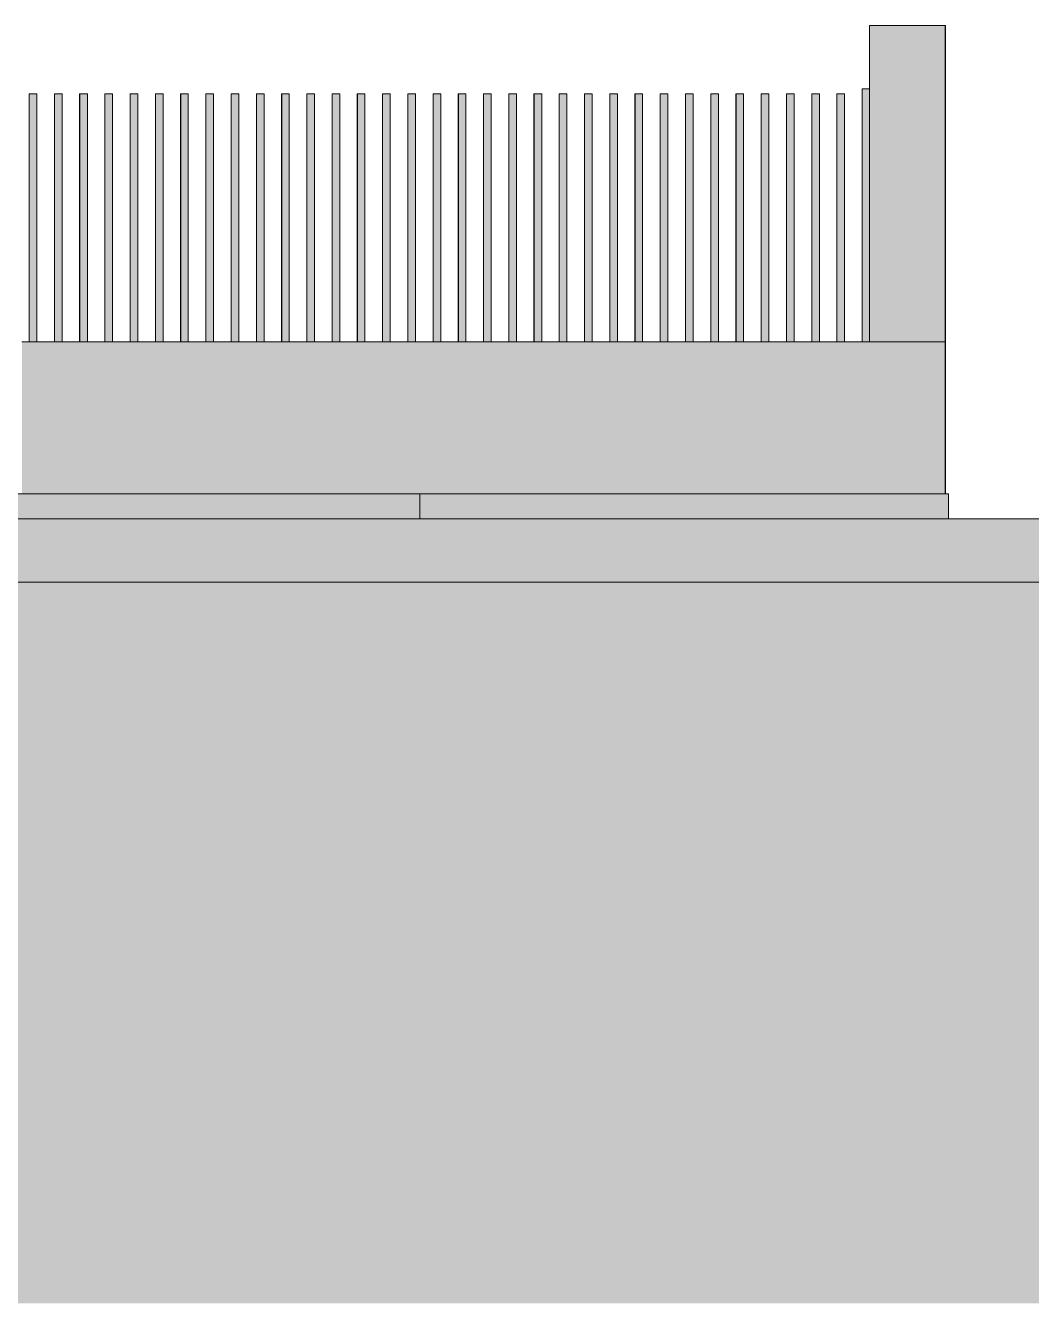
# Model space of a CAD drawing. Header units: millimetres. Extents: x 365175 to 2667127, y -330297 to -162108.
# Drawn here: x 1914687 to 1918662, y -322711 to -317661 of the extents above; entities that cross this region are included whole.
import ezdxf

# ---------------------------------------------------------------- set-up
doc = ezdxf.new("R2010")
doc.units = ezdxf.units.MM
doc.header["$MEASUREMENT"] = 0
doc.linetypes.add('Wipeout_Contour', pattern=[1000, 0, -1000])
doc.layers.add('Structure - Murs extérieurs', color=7, linetype='Continuous')
doc.layers.add('TopoAlt', color=7, linetype='Continuous')
pattern_1 = [(0, (1445436.05, -319510.98), (0, 86.60254), [0, -50]), (0, (1445461.05, -319467.68), (0, 86.60254), [0, -50])]

# ---------------------------------------------------------------- blocks, each defined once
blk = doc.blocks.new('Élément de coupe_123_6', base_point=(1445436.1, -319511))
at = {"layer": 'TopoAlt', "linetype": 'Continuous', "lineweight": 0, "true_color": 0x000000}
for points in [[(1918021.9, -317661), (1918021.9, -318911), (1918321.9, -318911), (1918321.9, -317661)], [(1918322.8, -317661), (1918321.9, -317661), (1918321.9, -318911), (1918321.9, -318911), (1918321.9, -319511), (1918322.8, -319511)]]:
    blk.add_hatch(color=18, dxfattribs=at).paths.add_polyline_path(points)
at = {"layer": 'TopoAlt', "color": 190, "linetype": 'Continuous', "lineweight": 5, "true_color": 0x8002ff}
for p, q in [((1918021.9, -317661), (1918321.9, -317661)), ((1918021.9, -318911), (1918021.9, -317661)), ((1918321.9, -317661), (1918322.8, -317661)), ((1918321.9, -317661), (1918321.9, -318911)), ((1918322.8, -319511), (1918322.8, -317661))]:
    blk.add_line(p, q, dxfattribs=at)
blk = doc.blocks.new('Élément de coupe_124_6', base_point=(1445436.1, -319511))
at = {"layer": 'TopoAlt', "linetype": 'Continuous', "lineweight": 0, "true_color": 0x000000}
for points in [[(1914672.8, -319511), (1918321.9, -319511), (1918321.9, -318911), (1914672.8, -318911)], [(1918321.9, -319511), (1918321.9, -318911), (1918321.9, -318911), (1918321.9, -319511)]]:
    blk.add_hatch(color=18, dxfattribs=at).paths.add_polyline_path(points)
at = {"layer": 'TopoAlt', "color": 190, "linetype": 'Continuous', "lineweight": 5, "true_color": 0x8002ff}
for p, q in [((1914672.8, -318911), (1918321.9, -318911)), ((1918321.9, -318911), (1918321.9, -319511)), ((1918321.9, -319511), (1918321.9, -318911))]:
    blk.add_line(p, q, dxfattribs=at)
blk = doc.blocks.new('Élément de coupe_174_6', base_point=(1445436.1, -319511))
at = {"layer": 'Structure - Murs extérieurs', "linetype": 'Continuous', "lineweight": 0, "true_color": 0x000000}
for points in [[(1916245.1, -319511), (1884176.7, -319511), (1884176.7, -319611), (1916245.1, -319611)], [(1916245.1, -319511), (1916245.1, -319611), (1916320.2, -319611), (1916320.2, -319511)], [(1916469.7, -319511), (1916320.2, -319511), (1916320.2, -319611), (1916469.7, -319611)], [(1916469.7, -319511), (1916469.7, -319611), (1916618.1, -319611), (1916618.1, -319511)], [(1916764.5, -319511), (1916618.1, -319511), (1916618.1, -319611), (1916764.5, -319611)], [(1916885.4, -319511), (1916764.5, -319511), (1916764.5, -319611), (1916885.4, -319611)]]:
    blk.add_hatch(color=18, dxfattribs=at).paths.add_polyline_path(points)
at = {"layer": 'Structure - Murs extérieurs', "color": 7, "linetype": 'Continuous', "lineweight": 5}
for p, q in [((1916245.1, -319511), (1884176.7, -319511)), ((1916245.1, -319511), (1916320.2, -319511)), ((1916245.1, -319611), (1916245.1, -319511)), ((1916320.2, -319511), (1916469.7, -319511)), ((1916469.7, -319511), (1916618.1, -319511)), ((1916618.1, -319511), (1916764.5, -319511)), ((1916764.5, -319511), (1916885.4, -319511))]:
    blk.add_line(p, q, dxfattribs=at)
blk = doc.blocks.new('Élément de coupe_175_6', base_point=(1445436.1, -319511))
at = {"layer": 'Structure - Murs extérieurs', "linetype": 'Continuous', "lineweight": 0, "true_color": 0x000000}
for points in [[(1916885.4, -319511), (1916885.4, -319611), (1916908.2, -319611), (1916908.2, -319511)], [(1916908.2, -319511), (1916908.2, -319611), (1917048.5, -319611), (1917048.5, -319511)], [(1917048.5, -319511), (1917048.5, -319611), (1917184.6, -319611), (1917184.6, -319511)], [(1917184.6, -319511), (1917184.6, -319611), (1917315.8, -319611), (1917315.8, -319511)], [(1917315.8, -319511), (1917315.8, -319611), (1917441.6, -319611), (1917441.6, -319511)], [(1917441.6, -319511), (1917441.6, -319611), (1917561.2, -319611), (1917561.2, -319511)], [(1917561.2, -319511), (1917561.2, -319611), (1917674, -319611), (1917674, -319511)], [(1917674, -319511), (1917674, -319611), (1917779.5, -319611), (1917779.5, -319511)], [(1917779.5, -319511), (1917779.5, -319611), (1917877.1, -319611), (1917877.1, -319511)], [(1917877.1, -319511), (1917877.1, -319611), (1917966.4, -319611), (1917966.4, -319511)], [(1917966.4, -319511), (1917966.4, -319611), (1918046.8, -319611), (1918046.8, -319511)], [(1918046.8, -319511), (1918046.8, -319611), (1918118, -319611), (1918118, -319511)], [(1918118, -319511), (1918118, -319611), (1918179.6, -319611), (1918179.6, -319511)], [(1918179.6, -319511), (1918179.6, -319611), (1918231.2, -319611), (1918231.2, -319511)], [(1918231.2, -319511), (1918231.2, -319611), (1918272.7, -319611), (1918272.7, -319511)], [(1918272.7, -319511), (1918272.7, -319611), (1918303.8, -319611), (1918303.8, -319511)], [(1918303.8, -319511), (1918303.8, -319611), (1918324.3, -319611), (1918324.3, -319511)], [(1918324.3, -319511), (1918324.3, -319611), (1918334.2, -319611), (1918334.2, -319511)]]:
    blk.add_hatch(color=18, dxfattribs=at).paths.add_polyline_path(points)
at = {"layer": 'Structure - Murs extérieurs', "color": 7, "linetype": 'Continuous', "lineweight": 5}
for p, q in [((1916885.4, -319511), (1916908.2, -319511)), ((1916908.2, -319511), (1917048.5, -319511)), ((1917048.5, -319511), (1917184.6, -319511)), ((1917184.6, -319511), (1917315.8, -319511)), ((1917315.8, -319511), (1917441.6, -319511)), ((1917441.6, -319511), (1917561.2, -319511)), ((1917561.2, -319511), (1917674, -319511)), ((1917674, -319511), (1917779.5, -319511)), ((1917779.5, -319511), (1917877.1, -319511)), ((1917877.1, -319511), (1917966.4, -319511)), ((1917966.4, -319511), (1918046.8, -319511)), ((1918046.8, -319511), (1918118, -319511)), ((1918118, -319511), (1918179.6, -319511)), ((1918179.6, -319511), (1918231.2, -319511)), ((1918231.2, -319511), (1918272.7, -319511)), ((1918272.7, -319511), (1918303.8, -319511)), ((1918303.8, -319511), (1918324.3, -319511)), ((1918324.3, -319511), (1918334.2, -319511)), ((1918334.2, -319611), (1918334.2, -319511))]:
    blk.add_line(p, q, dxfattribs=at)
blk = doc.blocks.new('Élément de coupe_487_6', base_point=(1445436.1, -319511))
at = {"linetype": 'Continuous', "lineweight": 0, "true_color": 0x000000}
for points in [[(1917993.5, -317911), (1917993.5, -318911), (1917993.8, -318911), (1917993.8, -317911)], [(1917993.5, -317911), (1917993.5, -318911), (1917993.8, -318911), (1917993.8, -317911)], [(1917993.8, -317911), (1917993.8, -318911), (1918021.9, -318911), (1918021.9, -317911)], [(1917993.8, -317911), (1917993.8, -318911), (1918021.9, -318911), (1918021.9, -317911)]]:
    blk.add_hatch(color=18, dxfattribs=at).paths.add_polyline_path(points)
at = {"color": 18, "linetype": 'Continuous', "lineweight": 5, "true_color": 0x330000}
for p, q in [((1917993.5, -317911), (1917993.8, -317911)), ((1917993.5, -318911), (1917993.5, -317911)), ((1917993.8, -317911), (1918021.9, -317911)), ((1917993.8, -318911), (1917993.8, -317911))]:
    blk.add_line(p, q, dxfattribs=at)
blk = doc.blocks.new('Élément de coupe_498_6', base_point=(1445436.1, -319511))
at = {"color": 254, "linetype": 'Wipeout_Contour', "lineweight": 0, "ltscale": 7587371.777575616}
blk.add_wipeout([(1805984, -319861), (1933356.4, -319861), (1933356.4, -319611), (1805984, -319611)], dxfattribs=at)
at = {"linetype": 'Continuous', "lineweight": 5, "true_color": 0x00e7c4}
h = blk.add_hatch(dxfattribs=at)
h.set_pattern_fill('Plâtre_0006', color=120, style=0, pattern_type=2)
h.set_pattern_definition(pattern_1)
h.paths.add_polyline_path([(1805984, -319861), (1933356.4, -319861), (1933356.4, -319611), (1805984, -319611)])
at = {"color": 7, "linetype": 'Continuous', "lineweight": 5}
for p, q in [((1933356.4, -319611), (1805984, -319611)), ((1933356.4, -319861), (1805984, -319861))]:
    blk.add_line(p, q, dxfattribs=at)
blk = doc.blocks.new('Élément de coupe_516_6', base_point=(1445436.1, -319511))
at = {"linetype": 'Continuous', "lineweight": 0, "true_color": 0x000000}
for points in [[(1914701.5, -317931), (1914701.5, -318911), (1914701.8, -318911), (1914701.8, -317931)], [(1914701.5, -317931), (1914701.5, -318911), (1914701.8, -318911), (1914701.8, -317931)], [(1914701.8, -317931), (1914701.8, -318911), (1914731.8, -318911), (1914731.8, -317931)]]:
    blk.add_hatch(color=18, dxfattribs=at).paths.add_polyline_path(points)
at = {"color": 18, "linetype": 'Continuous', "lineweight": 5, "true_color": 0x330000}
for p, q in [((1914701.5, -317931), (1914701.8, -317931)), ((1914701.5, -318911), (1914701.5, -317931)), ((1914701.8, -317931), (1914731.8, -317931)), ((1914701.8, -318911), (1914701.8, -317931)), ((1914731.8, -318911), (1914731.8, -317931))]:
    blk.add_line(p, q, dxfattribs=at)
blk = doc.blocks.new('Élément de coupe_517_6', base_point=(1445436.1, -319511))
at = {"linetype": 'Continuous', "lineweight": 0, "true_color": 0x000000}
for points in [[(1914801.3, -317931), (1914801.3, -318911), (1914801.6, -318911), (1914801.6, -317931)], [(1914801.3, -317931), (1914801.3, -318911), (1914801.6, -318911), (1914801.6, -317931)], [(1914801.6, -317931), (1914801.6, -318911), (1914831.6, -318911), (1914831.6, -317931)]]:
    blk.add_hatch(color=18, dxfattribs=at).paths.add_polyline_path(points)
at = {"color": 18, "linetype": 'Continuous', "lineweight": 5, "true_color": 0x330000}
for p, q in [((1914801.3, -317931), (1914801.6, -317931)), ((1914801.3, -318911), (1914801.3, -317931)), ((1914801.6, -317931), (1914831.6, -317931)), ((1914801.6, -318911), (1914801.6, -317931)), ((1914831.6, -318911), (1914831.6, -317931))]:
    blk.add_line(p, q, dxfattribs=at)
blk = doc.blocks.new('Élément de coupe_518_6', base_point=(1445436.1, -319511))
at = {"linetype": 'Continuous', "lineweight": 0, "true_color": 0x000000}
for points in [[(1914901, -317931), (1914901, -318911), (1914901.4, -318911), (1914901.4, -317931)], [(1914901, -317931), (1914901, -318911), (1914901.4, -318911), (1914901.4, -317931)], [(1914901.4, -317931), (1914901.4, -318911), (1914931.4, -318911), (1914931.4, -317931)]]:
    blk.add_hatch(color=18, dxfattribs=at).paths.add_polyline_path(points)
at = {"color": 18, "linetype": 'Continuous', "lineweight": 5, "true_color": 0x330000}
for p, q in [((1914901, -317931), (1914901.4, -317931)), ((1914901, -318911), (1914901, -317931)), ((1914901.4, -317931), (1914931.4, -317931)), ((1914901.4, -318911), (1914901.4, -317931)), ((1914931.4, -318911), (1914931.4, -317931))]:
    blk.add_line(p, q, dxfattribs=at)
blk = doc.blocks.new('Élément de coupe_519_6', base_point=(1445436.1, -319511))
at = {"linetype": 'Continuous', "lineweight": 0, "true_color": 0x000000}
for points in [[(1915000.8, -317931), (1915000.8, -318911), (1915001.1, -318911), (1915001.1, -317931)], [(1915000.8, -317931), (1915000.8, -318911), (1915001.1, -318911), (1915001.1, -317931)], [(1915001.1, -317931), (1915001.1, -318911), (1915031.1, -318911), (1915031.1, -317931)]]:
    blk.add_hatch(color=18, dxfattribs=at).paths.add_polyline_path(points)
at = {"color": 18, "linetype": 'Continuous', "lineweight": 5, "true_color": 0x330000}
for p, q in [((1915000.8, -317931), (1915001.1, -317931)), ((1915000.8, -318911), (1915000.8, -317931)), ((1915001.1, -317931), (1915031.1, -317931)), ((1915001.1, -318911), (1915001.1, -317931)), ((1915031.1, -318911), (1915031.1, -317931))]:
    blk.add_line(p, q, dxfattribs=at)
blk = doc.blocks.new('Élément de coupe_520_6', base_point=(1445436.1, -319511))
at = {"linetype": 'Continuous', "lineweight": 0, "true_color": 0x000000}
for points in [[(1915100.5, -317931), (1915100.5, -318911), (1915100.9, -318911), (1915100.9, -317931)], [(1915100.5, -317931), (1915100.5, -318911), (1915100.9, -318911), (1915100.9, -317931)], [(1915100.9, -317931), (1915100.9, -318911), (1915130.9, -318911), (1915130.9, -317931)]]:
    blk.add_hatch(color=18, dxfattribs=at).paths.add_polyline_path(points)
at = {"color": 18, "linetype": 'Continuous', "lineweight": 5, "true_color": 0x330000}
for p, q in [((1915100.5, -317931), (1915100.9, -317931)), ((1915100.5, -318911), (1915100.5, -317931)), ((1915100.9, -317931), (1915130.9, -317931)), ((1915100.9, -318911), (1915100.9, -317931)), ((1915130.9, -318911), (1915130.9, -317931))]:
    blk.add_line(p, q, dxfattribs=at)
blk = doc.blocks.new('Élément de coupe_521_6', base_point=(1445436.1, -319511))
at = {"linetype": 'Continuous', "lineweight": 0, "true_color": 0x000000}
for points in [[(1915200.3, -317931), (1915200.3, -318911), (1915200.6, -318911), (1915200.6, -317931)], [(1915200.3, -317931), (1915200.3, -318911), (1915200.6, -318911), (1915200.6, -317931)], [(1915200.6, -317931), (1915200.6, -318911), (1915230.6, -318911), (1915230.6, -317931)]]:
    blk.add_hatch(color=18, dxfattribs=at).paths.add_polyline_path(points)
at = {"color": 18, "linetype": 'Continuous', "lineweight": 5, "true_color": 0x330000}
for p, q in [((1915200.3, -317931), (1915200.6, -317931)), ((1915200.3, -318911), (1915200.3, -317931)), ((1915200.6, -317931), (1915230.6, -317931)), ((1915200.6, -318911), (1915200.6, -317931)), ((1915230.6, -318911), (1915230.6, -317931))]:
    blk.add_line(p, q, dxfattribs=at)
blk = doc.blocks.new('Élément de coupe_522_6', base_point=(1445436.1, -319511))
at = {"linetype": 'Continuous', "lineweight": 0, "true_color": 0x000000}
for points in [[(1915300.1, -317931), (1915300.1, -318911), (1915300.4, -318911), (1915300.4, -317931)], [(1915300.1, -317931), (1915300.1, -318911), (1915300.4, -318911), (1915300.4, -317931)], [(1915300.4, -317931), (1915300.4, -318911), (1915330.4, -318911), (1915330.4, -317931)]]:
    blk.add_hatch(color=18, dxfattribs=at).paths.add_polyline_path(points)
at = {"color": 18, "linetype": 'Continuous', "lineweight": 5, "true_color": 0x330000}
for p, q in [((1915300.1, -317931), (1915300.4, -317931)), ((1915300.1, -318911), (1915300.1, -317931)), ((1915300.4, -317931), (1915330.4, -317931)), ((1915300.4, -318911), (1915300.4, -317931)), ((1915330.4, -318911), (1915330.4, -317931))]:
    blk.add_line(p, q, dxfattribs=at)
blk = doc.blocks.new('Élément de coupe_523_6', base_point=(1445436.1, -319511))
at = {"linetype": 'Continuous', "lineweight": 0, "true_color": 0x000000}
for points in [[(1915399.8, -317931), (1915399.8, -318911), (1915400.1, -318911), (1915400.1, -317931)], [(1915399.8, -317931), (1915399.8, -318911), (1915400.1, -318911), (1915400.1, -317931)], [(1915400.1, -317931), (1915400.1, -318911), (1915430.1, -318911), (1915430.1, -317931)]]:
    blk.add_hatch(color=18, dxfattribs=at).paths.add_polyline_path(points)
at = {"color": 18, "linetype": 'Continuous', "lineweight": 5, "true_color": 0x330000}
for p, q in [((1915399.8, -317931), (1915400.1, -317931)), ((1915399.8, -318911), (1915399.8, -317931)), ((1915400.1, -317931), (1915430.1, -317931)), ((1915400.1, -318911), (1915400.1, -317931)), ((1915430.1, -318911), (1915430.1, -317931))]:
    blk.add_line(p, q, dxfattribs=at)
blk = doc.blocks.new('Élément de coupe_524_6', base_point=(1445436.1, -319511))
at = {"linetype": 'Continuous', "lineweight": 0, "true_color": 0x000000}
for points in [[(1915499.6, -317931), (1915499.6, -318911), (1915499.9, -318911), (1915499.9, -317931)], [(1915499.6, -317931), (1915499.6, -318911), (1915499.9, -318911), (1915499.9, -317931)], [(1915499.9, -317931), (1915499.9, -318911), (1915529.9, -318911), (1915529.9, -317931)]]:
    blk.add_hatch(color=18, dxfattribs=at).paths.add_polyline_path(points)
at = {"color": 18, "linetype": 'Continuous', "lineweight": 5, "true_color": 0x330000}
for p, q in [((1915499.6, -317931), (1915499.9, -317931)), ((1915499.6, -318911), (1915499.6, -317931)), ((1915499.9, -317931), (1915529.9, -317931)), ((1915499.9, -318911), (1915499.9, -317931)), ((1915529.9, -318911), (1915529.9, -317931))]:
    blk.add_line(p, q, dxfattribs=at)
blk = doc.blocks.new('Élément de coupe_525_6', base_point=(1445436.1, -319511))
at = {"linetype": 'Continuous', "lineweight": 0, "true_color": 0x000000}
for points in [[(1915599.3, -317931), (1915599.3, -318911), (1915599.6, -318911), (1915599.6, -317931)], [(1915599.3, -317931), (1915599.3, -318911), (1915599.6, -318911), (1915599.6, -317931)], [(1915599.6, -317931), (1915599.6, -318911), (1915629.6, -318911), (1915629.6, -317931)]]:
    blk.add_hatch(color=18, dxfattribs=at).paths.add_polyline_path(points)
at = {"color": 18, "linetype": 'Continuous', "lineweight": 5, "true_color": 0x330000}
for p, q in [((1915599.3, -317931), (1915599.6, -317931)), ((1915599.3, -318911), (1915599.3, -317931)), ((1915599.6, -317931), (1915629.6, -317931)), ((1915599.6, -318911), (1915599.6, -317931)), ((1915629.6, -318911), (1915629.6, -317931))]:
    blk.add_line(p, q, dxfattribs=at)
blk = doc.blocks.new('Élément de coupe_526_6', base_point=(1445436.1, -319511))
at = {"linetype": 'Continuous', "lineweight": 0, "true_color": 0x000000}
for points in [[(1915699.1, -317931), (1915699.1, -318911), (1915699.4, -318911), (1915699.4, -317931)], [(1915699.1, -317931), (1915699.1, -318911), (1915699.4, -318911), (1915699.4, -317931)], [(1915699.4, -317931), (1915699.4, -318911), (1915729.4, -318911), (1915729.4, -317931)]]:
    blk.add_hatch(color=18, dxfattribs=at).paths.add_polyline_path(points)
at = {"color": 18, "linetype": 'Continuous', "lineweight": 5, "true_color": 0x330000}
for p, q in [((1915699.1, -317931), (1915699.4, -317931)), ((1915699.1, -318911), (1915699.1, -317931)), ((1915699.4, -317931), (1915729.4, -317931)), ((1915699.4, -318911), (1915699.4, -317931)), ((1915729.4, -318911), (1915729.4, -317931))]:
    blk.add_line(p, q, dxfattribs=at)
blk = doc.blocks.new('Élément de coupe_527_6', base_point=(1445436.1, -319511))
at = {"linetype": 'Continuous', "lineweight": 0, "true_color": 0x000000}
for points in [[(1915798.8, -317931), (1915798.8, -318911), (1915799.2, -318911), (1915799.2, -317931)], [(1915798.8, -317931), (1915798.8, -318911), (1915799.2, -318911), (1915799.2, -317931)], [(1915799.2, -317931), (1915799.2, -318911), (1915829.2, -318911), (1915829.2, -317931)]]:
    blk.add_hatch(color=18, dxfattribs=at).paths.add_polyline_path(points)
at = {"color": 18, "linetype": 'Continuous', "lineweight": 5, "true_color": 0x330000}
for p, q in [((1915798.8, -317931), (1915799.2, -317931)), ((1915798.8, -318911), (1915798.8, -317931)), ((1915799.2, -317931), (1915829.2, -317931)), ((1915799.2, -318911), (1915799.2, -317931)), ((1915829.2, -318911), (1915829.2, -317931))]:
    blk.add_line(p, q, dxfattribs=at)
blk = doc.blocks.new('Élément de coupe_528_6', base_point=(1445436.1, -319511))
at = {"linetype": 'Continuous', "lineweight": 0, "true_color": 0x000000}
for points in [[(1915898.6, -317931), (1915898.6, -318911), (1915898.9, -318911), (1915898.9, -317931)], [(1915898.6, -317931), (1915898.6, -318911), (1915898.9, -318911), (1915898.9, -317931)], [(1915898.9, -317931), (1915898.9, -318911), (1915928.9, -318911), (1915928.9, -317931)]]:
    blk.add_hatch(color=18, dxfattribs=at).paths.add_polyline_path(points)
at = {"color": 18, "linetype": 'Continuous', "lineweight": 5, "true_color": 0x330000}
for p, q in [((1915898.6, -317931), (1915898.9, -317931)), ((1915898.6, -318911), (1915898.6, -317931)), ((1915898.9, -317931), (1915928.9, -317931)), ((1915898.9, -318911), (1915898.9, -317931)), ((1915928.9, -318911), (1915928.9, -317931))]:
    blk.add_line(p, q, dxfattribs=at)
blk = doc.blocks.new('Élément de coupe_529_6', base_point=(1445436.1, -319511))
at = {"linetype": 'Continuous', "lineweight": 0, "true_color": 0x000000}
for points in [[(1915998.3, -317931), (1915998.3, -318911), (1915998.7, -318911), (1915998.7, -317931)], [(1915998.3, -317931), (1915998.3, -318911), (1915998.7, -318911), (1915998.7, -317931)], [(1915998.7, -317931), (1915998.7, -318911), (1916028.7, -318911), (1916028.7, -317931)]]:
    blk.add_hatch(color=18, dxfattribs=at).paths.add_polyline_path(points)
at = {"color": 18, "linetype": 'Continuous', "lineweight": 5, "true_color": 0x330000}
for p, q in [((1915998.3, -317931), (1915998.7, -317931)), ((1915998.3, -318911), (1915998.3, -317931)), ((1915998.7, -317931), (1916028.7, -317931)), ((1915998.7, -318911), (1915998.7, -317931)), ((1916028.7, -318911), (1916028.7, -317931))]:
    blk.add_line(p, q, dxfattribs=at)
blk = doc.blocks.new('Élément de coupe_530_6', base_point=(1445436.1, -319511))
at = {"linetype": 'Continuous', "lineweight": 0, "true_color": 0x000000}
for points in [[(1916098.1, -317931), (1916098.1, -318911), (1916098.4, -318911), (1916098.4, -317931)], [(1916098.1, -317931), (1916098.1, -318911), (1916098.4, -318911), (1916098.4, -317931)], [(1916098.4, -317931), (1916098.4, -318911), (1916128.4, -318911), (1916128.4, -317931)]]:
    blk.add_hatch(color=18, dxfattribs=at).paths.add_polyline_path(points)
at = {"color": 18, "linetype": 'Continuous', "lineweight": 5, "true_color": 0x330000}
for p, q in [((1916098.1, -317931), (1916098.4, -317931)), ((1916098.1, -318911), (1916098.1, -317931)), ((1916098.4, -317931), (1916128.4, -317931)), ((1916098.4, -318911), (1916098.4, -317931)), ((1916128.4, -318911), (1916128.4, -317931))]:
    blk.add_line(p, q, dxfattribs=at)
blk = doc.blocks.new('Élément de coupe_531_6', base_point=(1445436.1, -319511))
at = {"linetype": 'Continuous', "lineweight": 0, "true_color": 0x000000}
for points in [[(1916197.9, -317931), (1916197.9, -318911), (1916198.2, -318911), (1916198.2, -317931)], [(1916197.9, -317931), (1916197.9, -318911), (1916198.2, -318911), (1916198.2, -317931)], [(1916198.2, -317931), (1916198.2, -318911), (1916228.2, -318911), (1916228.2, -317931)]]:
    blk.add_hatch(color=18, dxfattribs=at).paths.add_polyline_path(points)
at = {"color": 18, "linetype": 'Continuous', "lineweight": 5, "true_color": 0x330000}
for p, q in [((1916197.9, -317931), (1916198.2, -317931)), ((1916197.9, -318911), (1916197.9, -317931)), ((1916198.2, -317931), (1916228.2, -317931)), ((1916198.2, -318911), (1916198.2, -317931)), ((1916228.2, -318911), (1916228.2, -317931))]:
    blk.add_line(p, q, dxfattribs=at)
blk = doc.blocks.new('Élément de coupe_532_6', base_point=(1445436.1, -319511))
at = {"linetype": 'Continuous', "lineweight": 0, "true_color": 0x000000}
for points in [[(1916297.6, -317931), (1916297.6, -318911), (1916297.9, -318911), (1916297.9, -317931)], [(1916297.6, -317931), (1916297.6, -318911), (1916297.9, -318911), (1916297.9, -317931)], [(1916297.9, -317931), (1916297.9, -318911), (1916327.9, -318911), (1916327.9, -317931)]]:
    blk.add_hatch(color=18, dxfattribs=at).paths.add_polyline_path(points)
at = {"color": 18, "linetype": 'Continuous', "lineweight": 5, "true_color": 0x330000}
for p, q in [((1916297.6, -317931), (1916297.9, -317931)), ((1916297.6, -318911), (1916297.6, -317931)), ((1916297.9, -317931), (1916327.9, -317931)), ((1916297.9, -318911), (1916297.9, -317931)), ((1916327.9, -318911), (1916327.9, -317931))]:
    blk.add_line(p, q, dxfattribs=at)
blk = doc.blocks.new('Élément de coupe_533_6', base_point=(1445436.1, -319511))
at = {"linetype": 'Continuous', "lineweight": 0, "true_color": 0x000000}
for points in [[(1916397.4, -317931), (1916397.4, -318911), (1916397.7, -318911), (1916397.7, -317931)], [(1916397.4, -317931), (1916397.4, -318911), (1916397.7, -318911), (1916397.7, -317931)], [(1916397.7, -317931), (1916397.7, -318911), (1916427.7, -318911), (1916427.7, -317931)]]:
    blk.add_hatch(color=18, dxfattribs=at).paths.add_polyline_path(points)
at = {"color": 18, "linetype": 'Continuous', "lineweight": 5, "true_color": 0x330000}
for p, q in [((1916397.4, -317931), (1916397.7, -317931)), ((1916397.4, -318911), (1916397.4, -317931)), ((1916397.7, -317931), (1916427.7, -317931)), ((1916397.7, -318911), (1916397.7, -317931)), ((1916427.7, -318911), (1916427.7, -317931))]:
    blk.add_line(p, q, dxfattribs=at)
blk = doc.blocks.new('Élément de coupe_534_6', base_point=(1445436.1, -319511))
at = {"linetype": 'Continuous', "lineweight": 0, "true_color": 0x000000}
for points in [[(1916497.1, -317931), (1916497.1, -318911), (1916497.5, -318911), (1916497.5, -317931)], [(1916497.1, -317931), (1916497.1, -318911), (1916497.5, -318911), (1916497.5, -317931)], [(1916497.5, -317931), (1916497.5, -318911), (1916527.5, -318911), (1916527.5, -317931)]]:
    blk.add_hatch(color=18, dxfattribs=at).paths.add_polyline_path(points)
at = {"color": 18, "linetype": 'Continuous', "lineweight": 5, "true_color": 0x330000}
for p, q in [((1916497.1, -317931), (1916497.5, -317931)), ((1916497.1, -318911), (1916497.1, -317931)), ((1916497.5, -317931), (1916527.5, -317931)), ((1916497.5, -318911), (1916497.5, -317931)), ((1916527.5, -318911), (1916527.5, -317931))]:
    blk.add_line(p, q, dxfattribs=at)
blk = doc.blocks.new('Élément de coupe_535_6', base_point=(1445436.1, -319511))
at = {"linetype": 'Continuous', "lineweight": 0, "true_color": 0x000000}
for points in [[(1916596.9, -317931), (1916596.9, -318911), (1916597.2, -318911), (1916597.2, -317931)], [(1916596.9, -317931), (1916596.9, -318911), (1916597.2, -318911), (1916597.2, -317931)], [(1916597.2, -317931), (1916597.2, -318911), (1916627.2, -318911), (1916627.2, -317931)]]:
    blk.add_hatch(color=18, dxfattribs=at).paths.add_polyline_path(points)
at = {"color": 18, "linetype": 'Continuous', "lineweight": 5, "true_color": 0x330000}
for p, q in [((1916596.9, -317931), (1916597.2, -317931)), ((1916596.9, -318911), (1916596.9, -317931)), ((1916597.2, -317931), (1916627.2, -317931)), ((1916597.2, -318911), (1916597.2, -317931)), ((1916627.2, -318911), (1916627.2, -317931))]:
    blk.add_line(p, q, dxfattribs=at)
blk = doc.blocks.new('Élément de coupe_536_6', base_point=(1445436.1, -319511))
at = {"linetype": 'Continuous', "lineweight": 0, "true_color": 0x000000}
for points in [[(1916696.6, -317931), (1916696.6, -318911), (1916697, -318911), (1916697, -317931)], [(1916696.6, -317931), (1916696.6, -318911), (1916697, -318911), (1916697, -317931)], [(1916697, -317931), (1916697, -318911), (1916727, -318911), (1916727, -317931)]]:
    blk.add_hatch(color=18, dxfattribs=at).paths.add_polyline_path(points)
at = {"color": 18, "linetype": 'Continuous', "lineweight": 5, "true_color": 0x330000}
for p, q in [((1916696.6, -317931), (1916697, -317931)), ((1916696.6, -318911), (1916696.6, -317931)), ((1916697, -317931), (1916727, -317931)), ((1916697, -318911), (1916697, -317931)), ((1916727, -318911), (1916727, -317931))]:
    blk.add_line(p, q, dxfattribs=at)
blk = doc.blocks.new('Élément de coupe_537_6', base_point=(1445436.1, -319511))
at = {"linetype": 'Continuous', "lineweight": 0, "true_color": 0x000000}
for points in [[(1916796.4, -317931), (1916796.4, -318911), (1916796.7, -318911), (1916796.7, -317931)], [(1916796.4, -317931), (1916796.4, -318911), (1916796.7, -318911), (1916796.7, -317931)], [(1916796.7, -317931), (1916796.7, -318911), (1916826.7, -318911), (1916826.7, -317931)]]:
    blk.add_hatch(color=18, dxfattribs=at).paths.add_polyline_path(points)
at = {"color": 18, "linetype": 'Continuous', "lineweight": 5, "true_color": 0x330000}
for p, q in [((1916796.4, -317931), (1916796.7, -317931)), ((1916796.4, -318911), (1916796.4, -317931)), ((1916796.7, -317931), (1916826.7, -317931)), ((1916796.7, -318911), (1916796.7, -317931)), ((1916826.7, -318911), (1916826.7, -317931))]:
    blk.add_line(p, q, dxfattribs=at)
blk = doc.blocks.new('Élément de coupe_538_6', base_point=(1445436.1, -319511))
at = {"linetype": 'Continuous', "lineweight": 0, "true_color": 0x000000}
for points in [[(1916896.1, -317931), (1916896.1, -318911), (1916896.5, -318911), (1916896.5, -317931)], [(1916896.1, -317931), (1916896.1, -318911), (1916896.5, -318911), (1916896.5, -317931)], [(1916896.5, -317931), (1916896.5, -318911), (1916926.5, -318911), (1916926.5, -317931)]]:
    blk.add_hatch(color=18, dxfattribs=at).paths.add_polyline_path(points)
at = {"color": 18, "linetype": 'Continuous', "lineweight": 5, "true_color": 0x330000}
for p, q in [((1916896.1, -317931), (1916896.5, -317931)), ((1916896.1, -318911), (1916896.1, -317931)), ((1916896.5, -317931), (1916926.5, -317931)), ((1916896.5, -318911), (1916896.5, -317931)), ((1916926.5, -318911), (1916926.5, -317931))]:
    blk.add_line(p, q, dxfattribs=at)
blk = doc.blocks.new('Élément de coupe_539_6', base_point=(1445436.1, -319511))
at = {"linetype": 'Continuous', "lineweight": 0, "true_color": 0x000000}
for points in [[(1916995.9, -317931), (1916995.9, -318911), (1916996.2, -318911), (1916996.2, -317931)], [(1916995.9, -317931), (1916995.9, -318911), (1916996.2, -318911), (1916996.2, -317931)], [(1916996.2, -317931), (1916996.2, -318911), (1917026.2, -318911), (1917026.2, -317931)]]:
    blk.add_hatch(color=18, dxfattribs=at).paths.add_polyline_path(points)
at = {"color": 18, "linetype": 'Continuous', "lineweight": 5, "true_color": 0x330000}
for p, q in [((1916995.9, -317931), (1916996.2, -317931)), ((1916995.9, -318911), (1916995.9, -317931)), ((1916996.2, -317931), (1917026.2, -317931)), ((1916996.2, -318911), (1916996.2, -317931)), ((1917026.2, -318911), (1917026.2, -317931))]:
    blk.add_line(p, q, dxfattribs=at)
blk = doc.blocks.new('Élément de coupe_540_6', base_point=(1445436.1, -319511))
at = {"linetype": 'Continuous', "lineweight": 0, "true_color": 0x000000}
for points in [[(1917095.7, -317931), (1917095.7, -318911), (1917096, -318911), (1917096, -317931)], [(1917095.7, -317931), (1917095.7, -318911), (1917096, -318911), (1917096, -317931)], [(1917096, -317931), (1917096, -318911), (1917126, -318911), (1917126, -317931)]]:
    blk.add_hatch(color=18, dxfattribs=at).paths.add_polyline_path(points)
at = {"color": 18, "linetype": 'Continuous', "lineweight": 5, "true_color": 0x330000}
for p, q in [((1917095.7, -317931), (1917096, -317931)), ((1917095.7, -318911), (1917095.7, -317931)), ((1917096, -317931), (1917126, -317931)), ((1917096, -318911), (1917096, -317931)), ((1917126, -318911), (1917126, -317931))]:
    blk.add_line(p, q, dxfattribs=at)
blk = doc.blocks.new('Élément de coupe_541_6', base_point=(1445436.1, -319511))
at = {"linetype": 'Continuous', "lineweight": 0, "true_color": 0x000000}
for points in [[(1917195.4, -317931), (1917195.4, -318911), (1917195.7, -318911), (1917195.7, -317931)], [(1917195.4, -317931), (1917195.4, -318911), (1917195.7, -318911), (1917195.7, -317931)], [(1917195.7, -317931), (1917195.7, -318911), (1917225.7, -318911), (1917225.7, -317931)]]:
    blk.add_hatch(color=18, dxfattribs=at).paths.add_polyline_path(points)
at = {"color": 18, "linetype": 'Continuous', "lineweight": 5, "true_color": 0x330000}
for p, q in [((1917195.4, -317931), (1917195.7, -317931)), ((1917195.4, -318911), (1917195.4, -317931)), ((1917195.7, -317931), (1917225.7, -317931)), ((1917195.7, -318911), (1917195.7, -317931)), ((1917225.7, -318911), (1917225.7, -317931))]:
    blk.add_line(p, q, dxfattribs=at)
blk = doc.blocks.new('Élément de coupe_542_6', base_point=(1445436.1, -319511))
at = {"linetype": 'Continuous', "lineweight": 0, "true_color": 0x000000}
for points in [[(1917295.2, -317931), (1917295.2, -318911), (1917295.5, -318911), (1917295.5, -317931)], [(1917295.2, -317931), (1917295.2, -318911), (1917295.5, -318911), (1917295.5, -317931)], [(1917295.5, -317931), (1917295.5, -318911), (1917325.5, -318911), (1917325.5, -317931)]]:
    blk.add_hatch(color=18, dxfattribs=at).paths.add_polyline_path(points)
at = {"color": 18, "linetype": 'Continuous', "lineweight": 5, "true_color": 0x330000}
for p, q in [((1917295.2, -317931), (1917295.5, -317931)), ((1917295.2, -318911), (1917295.2, -317931)), ((1917295.5, -317931), (1917325.5, -317931)), ((1917295.5, -318911), (1917295.5, -317931)), ((1917325.5, -318911), (1917325.5, -317931))]:
    blk.add_line(p, q, dxfattribs=at)
blk = doc.blocks.new('Élément de coupe_543_6', base_point=(1445436.1, -319511))
at = {"linetype": 'Continuous', "lineweight": 0, "true_color": 0x000000}
for points in [[(1917394.9, -317931), (1917394.9, -318911), (1917395.3, -318911), (1917395.3, -317931)], [(1917394.9, -317931), (1917394.9, -318911), (1917395.3, -318911), (1917395.3, -317931)], [(1917395.3, -317931), (1917395.3, -318911), (1917425.3, -318911), (1917425.3, -317931)]]:
    blk.add_hatch(color=18, dxfattribs=at).paths.add_polyline_path(points)
at = {"color": 18, "linetype": 'Continuous', "lineweight": 5, "true_color": 0x330000}
for p, q in [((1917394.9, -317931), (1917395.3, -317931)), ((1917394.9, -318911), (1917394.9, -317931)), ((1917395.3, -317931), (1917425.3, -317931)), ((1917395.3, -318911), (1917395.3, -317931)), ((1917425.3, -318911), (1917425.3, -317931))]:
    blk.add_line(p, q, dxfattribs=at)
blk = doc.blocks.new('Élément de coupe_544_6', base_point=(1445436.1, -319511))
at = {"linetype": 'Continuous', "lineweight": 0, "true_color": 0x000000}
for points in [[(1917494.7, -317931), (1917494.7, -318911), (1917495, -318911), (1917495, -317931)], [(1917494.7, -317931), (1917494.7, -318911), (1917495, -318911), (1917495, -317931)], [(1917495, -317931), (1917495, -318911), (1917525, -318911), (1917525, -317931)]]:
    blk.add_hatch(color=18, dxfattribs=at).paths.add_polyline_path(points)
at = {"color": 18, "linetype": 'Continuous', "lineweight": 5, "true_color": 0x330000}
for p, q in [((1917494.7, -317931), (1917495, -317931)), ((1917494.7, -318911), (1917494.7, -317931)), ((1917495, -317931), (1917525, -317931)), ((1917495, -318911), (1917495, -317931)), ((1917525, -318911), (1917525, -317931))]:
    blk.add_line(p, q, dxfattribs=at)
blk = doc.blocks.new('Élément de coupe_545_6', base_point=(1445436.1, -319511))
at = {"linetype": 'Continuous', "lineweight": 0, "true_color": 0x000000}
for points in [[(1917594.4, -317931), (1917594.4, -318911), (1917594.8, -318911), (1917594.8, -317931)], [(1917594.4, -317931), (1917594.4, -318911), (1917594.8, -318911), (1917594.8, -317931)], [(1917594.8, -317931), (1917594.8, -318911), (1917624.8, -318911), (1917624.8, -317931)]]:
    blk.add_hatch(color=18, dxfattribs=at).paths.add_polyline_path(points)
at = {"color": 18, "linetype": 'Continuous', "lineweight": 5, "true_color": 0x330000}
for p, q in [((1917594.4, -317931), (1917594.8, -317931)), ((1917594.4, -318911), (1917594.4, -317931)), ((1917594.8, -317931), (1917624.8, -317931)), ((1917594.8, -318911), (1917594.8, -317931)), ((1917624.8, -318911), (1917624.8, -317931))]:
    blk.add_line(p, q, dxfattribs=at)
blk = doc.blocks.new('Élément de coupe_546_6', base_point=(1445436.1, -319511))
at = {"linetype": 'Continuous', "lineweight": 0, "true_color": 0x000000}
for points in [[(1917694.2, -317931), (1917694.2, -318911), (1917694.5, -318911), (1917694.5, -317931)], [(1917694.2, -317931), (1917694.2, -318911), (1917694.5, -318911), (1917694.5, -317931)], [(1917694.5, -317931), (1917694.5, -318911), (1917724.5, -318911), (1917724.5, -317931)]]:
    blk.add_hatch(color=18, dxfattribs=at).paths.add_polyline_path(points)
at = {"color": 18, "linetype": 'Continuous', "lineweight": 5, "true_color": 0x330000}
for p, q in [((1917694.2, -317931), (1917694.5, -317931)), ((1917694.2, -318911), (1917694.2, -317931)), ((1917694.5, -317931), (1917724.5, -317931)), ((1917694.5, -318911), (1917694.5, -317931)), ((1917724.5, -318911), (1917724.5, -317931))]:
    blk.add_line(p, q, dxfattribs=at)
blk = doc.blocks.new('Élément de coupe_547_6', base_point=(1445436.1, -319511))
at = {"linetype": 'Continuous', "lineweight": 0, "true_color": 0x000000}
for points in [[(1917794, -317931), (1917794, -318911), (1917794.3, -318911), (1917794.3, -317931)], [(1917794, -317931), (1917794, -318911), (1917794.3, -318911), (1917794.3, -317931)], [(1917794.3, -317931), (1917794.3, -318911), (1917824.3, -318911), (1917824.3, -317931)]]:
    blk.add_hatch(color=18, dxfattribs=at).paths.add_polyline_path(points)
at = {"color": 18, "linetype": 'Continuous', "lineweight": 5, "true_color": 0x330000}
for p, q in [((1917794, -317931), (1917794.3, -317931)), ((1917794, -318911), (1917794, -317931)), ((1917794.3, -317931), (1917824.3, -317931)), ((1917794.3, -318911), (1917794.3, -317931)), ((1917824.3, -318911), (1917824.3, -317931))]:
    blk.add_line(p, q, dxfattribs=at)
blk = doc.blocks.new('Élément de coupe_548_6', base_point=(1445436.1, -319511))
at = {"linetype": 'Continuous', "lineweight": 0, "true_color": 0x000000}
for points in [[(1917893.7, -317931), (1917893.7, -318911), (1917894, -318911), (1917894, -317931)], [(1917893.7, -317931), (1917893.7, -318911), (1917894, -318911), (1917894, -317931)], [(1917894, -317931), (1917894, -318911), (1917924, -318911), (1917924, -317931)]]:
    blk.add_hatch(color=18, dxfattribs=at).paths.add_polyline_path(points)
at = {"color": 18, "linetype": 'Continuous', "lineweight": 5, "true_color": 0x330000}
for p, q in [((1917893.7, -317931), (1917894, -317931)), ((1917893.7, -318911), (1917893.7, -317931)), ((1917894, -317931), (1917924, -317931)), ((1917894, -318911), (1917894, -317931)), ((1917924, -318911), (1917924, -317931))]:
    blk.add_line(p, q, dxfattribs=at)

msp = doc.modelspace()

# ---------------------------------------------------------------- block references
at = {"lineweight": 0}
for name in ['Élément de coupe_516_6', 'Élément de coupe_517_6', 'Élément de coupe_518_6', 'Élément de coupe_519_6', 'Élément de coupe_520_6', 'Élément de coupe_521_6', 'Élément de coupe_522_6', 'Élément de coupe_523_6', 'Élément de coupe_524_6', 'Élément de coupe_525_6', 'Élément de coupe_526_6', 'Élément de coupe_527_6', 'Élément de coupe_528_6', 'Élément de coupe_529_6', 'Élément de coupe_530_6', 'Élément de coupe_531_6', 'Élément de coupe_532_6', 'Élément de coupe_533_6', 'Élément de coupe_534_6', 'Élément de coupe_535_6', 'Élément de coupe_536_6', 'Élément de coupe_537_6', 'Élément de coupe_538_6', 'Élément de coupe_539_6', 'Élément de coupe_540_6', 'Élément de coupe_541_6', 'Élément de coupe_542_6', 'Élément de coupe_543_6', 'Élément de coupe_544_6', 'Élément de coupe_545_6', 'Élément de coupe_546_6', 'Élément de coupe_547_6', 'Élément de coupe_548_6', 'Élément de coupe_487_6']:
    msp.add_blockref(name, (1445436.05, -319510.981), dxfattribs=at)
at = {"layer": 'TopoAlt', "lineweight": 0}
for name in ['Élément de coupe_123_6', 'Élément de coupe_124_6']:
    msp.add_blockref(name, (1445436.05, -319510.981), dxfattribs=at)

# ---------------------------------------------------------------- wipeouts: each hides what was drawn before it
at = {"color": 254, "linetype": 'Wipeout_Contour', "lineweight": 0, "ltscale": 7609605.31800538}
msp.add_wipeout([(1824949.475, -319860.981), (1925692.058, -319860.981), (1925692.058, -319610.981), (1824949.475, -319610.981)], dxfattribs=at)

# ---------------------------------------------------------------- next in the draw order: hatches: boundary and pattern name
at = {"linetype": 'Continuous', "lineweight": 5, "true_color": 0x00e7c4}
h = msp.add_hatch(dxfattribs=at)
h.set_pattern_fill('Plâtre_0006', color=120, style=0, pattern_type=2)
h.set_pattern_definition(pattern_1)
h.paths.add_polyline_path([(1824949.475, -319860.981), (1925692.058, -319860.981), (1925692.058, -319610.981), (1824949.475, -319610.981)])

# ---------------------------------------------------------------- next in the draw order: block references
at = {"layer": 'Structure - Murs extérieurs', "lineweight": 0}
for name in ['Élément de coupe_174_6', 'Élément de coupe_175_6']:
    msp.add_blockref(name, (1445436.05, -319510.981), dxfattribs=at)

# ---------------------------------------------------------------- next in the draw order: block references
at = {"lineweight": 0}
msp.add_blockref('Élément de coupe_498_6', (1445436.05, -319510.981), dxfattribs=at)

# ---------------------------------------------------------------- next in the draw order: hatches: boundary and pattern name
at = {"linetype": 'Continuous', "lineweight": 5}
for color, points in [(255, [(1804994.38, -319610.981), (1934827.773, -319610.981), (1934827.773, -322710.981), (1804994.38, -322710.981)]), (7, [(1804994.38, -319610.981), (1933356.391, -319610.981), (1933356.391, -319810.981), (1804994.38, -319810.981)])]:
    msp.add_hatch(color=color, dxfattribs=at).paths.add_polyline_path(points)

# ---------------------------------------------------------------- next in the draw order: linework, layer by layer
at = {"color": 7, "linetype": 'Continuous', "lineweight": 5}
for p, q in [((1925692.058, -319610.981), (1824949.475, -319610.981)), ((1925692.058, -319860.981), (1824949.475, -319860.981))]:
    msp.add_line(p, q, dxfattribs=at)

doc.saveas('drawing.dxf')
